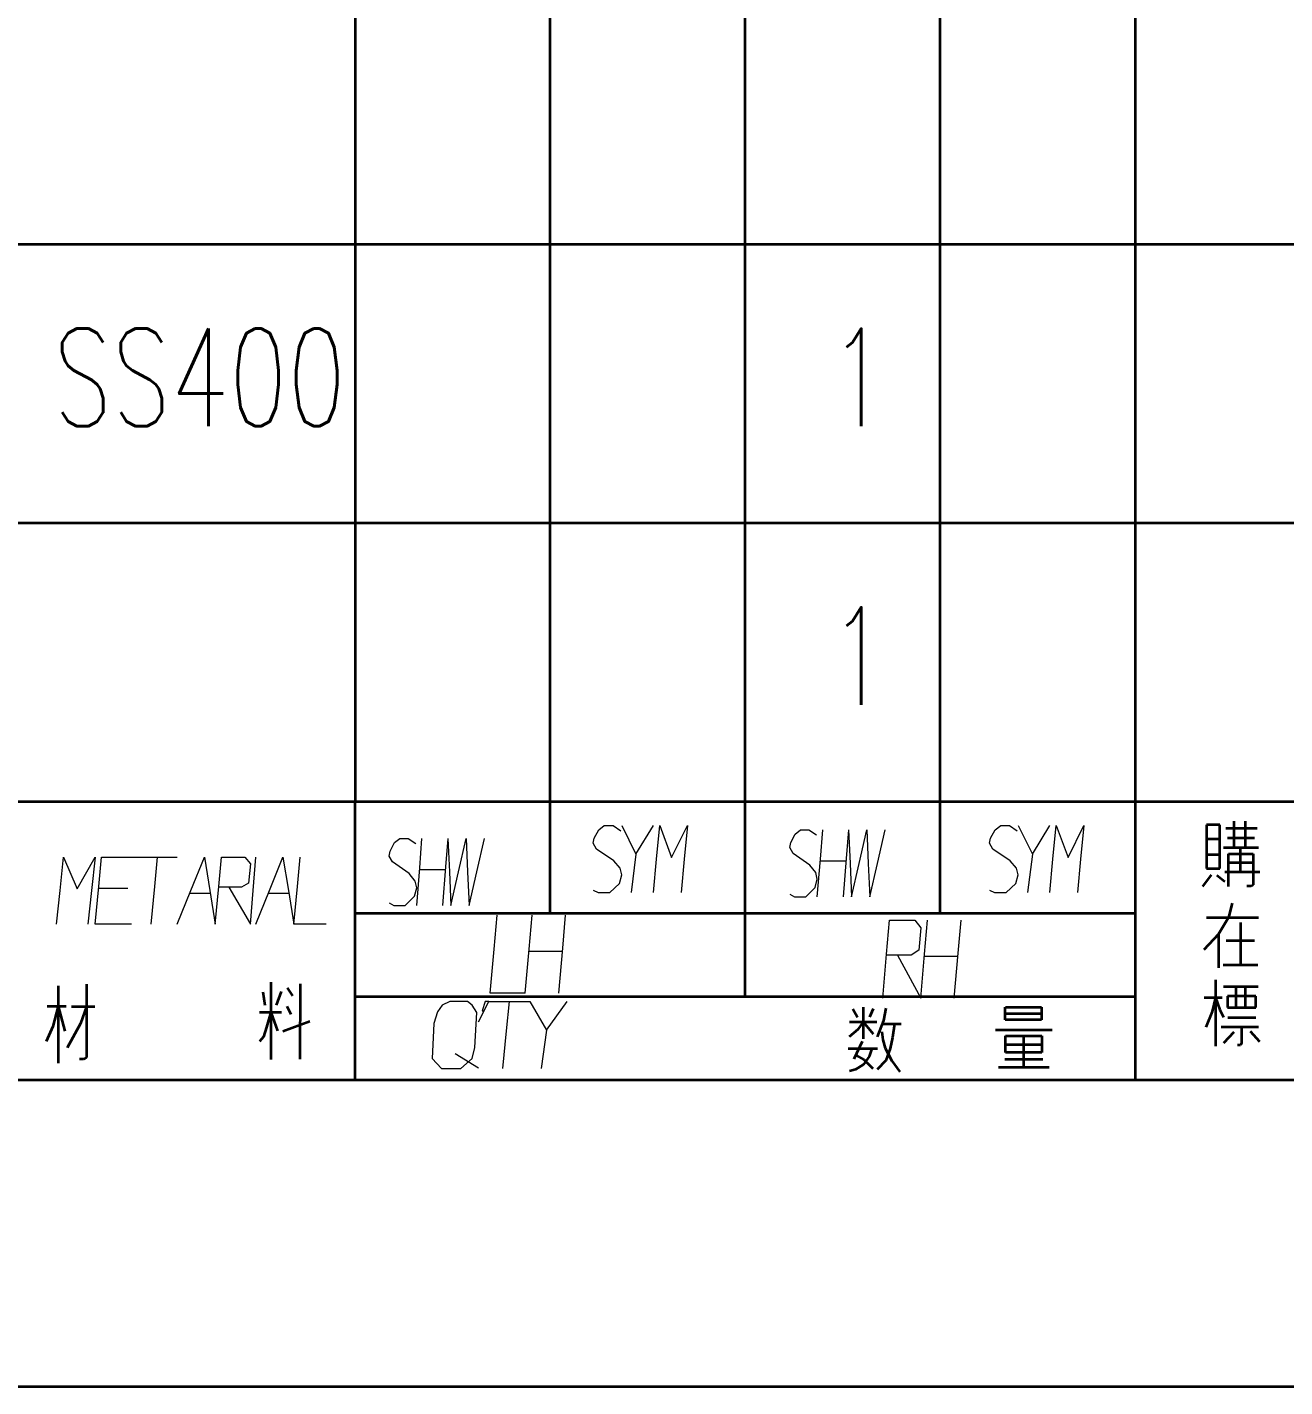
# Model space of a CAD drawing. Header units: millimetres. Extents: x 1333 to 104182, y -62616 to -5704.
# Drawn here: x 50473.3 to 50518.44, y -62463.28 to -62414.48 of the extents above; entities that cross this region are included whole.
import ezdxf
from ezdxf.enums import TextEntityAlignment as Align

# ---------------------------------------------------------------- set-up
doc = ezdxf.new("R2010")
doc.units = ezdxf.units.MM
doc.header["$LTSCALE"] = 0.5
doc.layers.add('08', color=1, linetype='Continuous')
doc.layers.add('SHM_LABEL', color=40, linetype='Continuous')
doc.styles.get("Standard").update_dxf_attribs({"font": 'simplex.shx'})

# ---------------------------------------------------------------- blocks, each defined once
blk = doc.blocks.new('999')
at = {"color": 7, "lineweight": 35, "ltscale": 0.25}
for p, q in [((75711.98, -11391.12), (75711.98, -11301.12)), ((75732.98, -11391.12), (75732.98, -11301.12)), ((75753.98, -11391.12), (75753.98, -11301.12)), ((75774.98, -11301.12), (75774.98, -11391.12)), ((75690.98, -11331.12), (75690.98, -11391.12)), ((75690.98, -11391.12), (75690.98, -11421.12)), ((75711.98, -11421.12), (75711.98, -11391.12)), ((75732.98, -11421.12), (75732.98, -11391.12)), ((75753.98, -11421.12), (75753.98, -11391.12)), ((75774.98, -11391.12), (75774.98, -11421.12)), ((75690.98, -11451.12), (75690.98, -11421.12)), ((75690.98, -11451.12), (75690.98, -11421.12)), ((75774.98, -11421.12), (75774.98, -11451.12)), ((75774.98, -11421.12), (75774.98, -11451.12))]:
    blk.add_line(p, q, dxfattribs=at)
at = {"color": 7, "lineweight": 35}
for p, q in [((75894.98, -11361.12), (75474.98, -11361.12)), ((75894.98, -11391.12), (75474.98, -11391.12)), ((75894.98, -11421.12), (75474.98, -11421.12)), ((75894.98, -11421.12), (75474.98, -11421.12)), ((75894.98, -11421.12), (75474.98, -11421.12)), ((75690.98, -11433.12), (75774.98, -11433.12)), ((75690.98, -11433.12), (75774.98, -11433.12)), ((75774.98, -11442.12), (75690.98, -11442.12)), ((75774.98, -11442.12), (75690.98, -11442.12)), ((75894.98, -11451.12), (75474.98, -11451.12)), ((75894.98, -11451.12), (75474.98, -11451.12)), ((75894.98, -11451.12), (75474.98, -11451.12)), ((75894.98, -11451.12), (75474.98, -11451.12)), ((75849.98, -11484.12), (75474.98, -11484.12))]:
    blk.add_line(p, q, dxfattribs=at)
at = {"color": 7, "lineweight": 35, "ltscale": 0.1}
for p, q in [((75711.98, -11433.12), (75711.98, -11421.12)), ((75711.98, -11433.12), (75711.98, -11421.12)), ((75753.98, -11433.12), (75753.98, -11421.12)), ((75753.98, -11433.12), (75753.98, -11421.12))]:
    blk.add_line(p, q, dxfattribs=at)
at = {"color": 7, "lineweight": 35, "ltscale": 0.175}
blk.add_line((75732.98, -11442.12), (75732.98, -11421.12), dxfattribs=at)
blk.add_line((75732.98, -11442.12), (75732.98, -11421.12), dxfattribs=at)
at = {"color": 7, "lineweight": 35, "ltscale": 0.0392}
for p, q in [((75782.69, -11423.6), (75782.69, -11428.3)), ((75782.69, -11423.6), (75782.69, -11428.3)), ((75784.1, -11428.3), (75784.1, -11423.6)), ((75784.1, -11428.3), (75784.1, -11423.6))]:
    blk.add_line(p, q, dxfattribs=at)
at = {"color": 7, "lineweight": 35, "ltscale": 0.011743}
for p, q in [((75784.1, -11423.6), (75782.69, -11423.6)), ((75784.1, -11423.6), (75782.69, -11423.6)), ((75784.1, -11425.17), (75782.69, -11425.17)), ((75784.1, -11425.17), (75782.69, -11425.17)), ((75782.69, -11426.79), (75784.1, -11426.79)), ((75782.69, -11426.79), (75784.1, -11426.79)), ((75782.69, -11428.3), (75784.1, -11428.3)), ((75782.69, -11428.3), (75784.1, -11428.3))]:
    blk.add_line(p, q, dxfattribs=at)
at = {"color": 7, "lineweight": 35, "ltscale": 0.028223}
blk.add_line((75784.74, -11423.96), (75788.13, -11423.96), dxfattribs=at)
blk.add_line((75784.74, -11423.96), (75788.13, -11423.96), dxfattribs=at)
at = {"color": 7, "lineweight": 35, "ltscale": 0.023636}
blk.add_line((75785.64, -11426.04), (75785.64, -11423.2), dxfattribs=at)
blk.add_line((75785.64, -11426.04), (75785.64, -11423.2), dxfattribs=at)
at = {"color": 7, "lineweight": 35, "ltscale": 0.023444}
blk.add_line((75786.87, -11426.04), (75786.87, -11423.22), dxfattribs=at)
blk.add_line((75786.87, -11426.04), (75786.87, -11423.22), dxfattribs=at)
at = {"color": 7, "lineweight": 35, "ltscale": 0.02406}
blk.add_line((75784.95, -11425.01), (75787.84, -11425.01), dxfattribs=at)
blk.add_line((75784.95, -11425.01), (75787.84, -11425.01), dxfattribs=at)
at = {"color": 7, "lineweight": 35, "ltscale": 0.031445}
blk.add_line((75784.49, -11426.04), (75788.27, -11426.04), dxfattribs=at)
blk.add_line((75784.49, -11426.04), (75788.27, -11426.04), dxfattribs=at)
at = {"color": 7, "lineweight": 35, "ltscale": 0.029422}
blk.add_line((75785.05, -11430.25), (75785.05, -11426.72), dxfattribs=at)
blk.add_line((75785.05, -11430.25), (75785.05, -11426.72), dxfattribs=at)
at = {"color": 7, "lineweight": 35, "ltscale": 0.022058}
for p, q in [((75785.05, -11426.72), (75787.7, -11426.72)), ((75785.05, -11426.72), (75787.7, -11426.72)), ((75785.05, -11427.65), (75787.7, -11427.65)), ((75785.05, -11427.65), (75787.7, -11427.65))]:
    blk.add_line(p, q, dxfattribs=at)
at = {"color": 7, "lineweight": 35, "ltscale": 0.021924}
blk.add_line((75786.31, -11426.04), (75786.31, -11428.67), dxfattribs=at)
blk.add_line((75786.31, -11426.04), (75786.31, -11428.67), dxfattribs=at)
at = {"color": 7, "lineweight": 35, "ltscale": 0.027902}
blk.add_line((75787.7, -11426.72), (75787.7, -11430.07), dxfattribs=at)
blk.add_line((75787.7, -11426.72), (75787.7, -11430.07), dxfattribs=at)
at = {"color": 7, "lineweight": 35, "ltscale": 0.031348}
blk.add_line((75784.65, -11428.67), (75788.42, -11428.67), dxfattribs=at)
blk.add_line((75784.65, -11428.67), (75788.42, -11428.67), dxfattribs=at)
at = {"color": 7, "lineweight": 35, "ltscale": 0.012808}
blk.add_line((75783.17, -11429.01), (75782.24, -11430.24), dxfattribs=at)
blk.add_line((75783.17, -11429.01), (75782.24, -11430.24), dxfattribs=at)
at = {"color": 7, "lineweight": 35, "ltscale": 0.009159}
blk.add_line((75783.8, -11429.02), (75784.64, -11429.73), dxfattribs=at)
blk.add_line((75783.8, -11429.02), (75784.64, -11429.73), dxfattribs=at)
at = {"color": 7, "lineweight": 35, "ltscale": 0.003479}
blk.add_line((75787.44, -11430.22), (75787.02, -11430.22), dxfattribs=at)
blk.add_line((75787.44, -11430.22), (75787.02, -11430.22), dxfattribs=at)
at = {"color": 7, "lineweight": 35, "ltscale": 0.002541}
blk.add_line((75787.7, -11430.07), (75787.44, -11430.22), dxfattribs=at)
blk.add_line((75787.7, -11430.07), (75787.44, -11430.22), dxfattribs=at)
at = {"color": 7, "lineweight": 35, "ltscale": 0.013509}
blk.add_line((75785.45, -11432.03), (75785.05, -11433.6), dxfattribs=at)
blk.add_line((75785.45, -11432.03), (75785.05, -11433.6), dxfattribs=at)
at = {"color": 7, "lineweight": 35, "ltscale": 0.046594}
blk.add_line((75782.69, -11433.6), (75788.28, -11433.6), dxfattribs=at)
blk.add_line((75782.69, -11433.6), (75788.28, -11433.6), dxfattribs=at)
at = {"color": 7, "lineweight": 35, "ltscale": 0.017377}
blk.add_line((75785.05, -11433.6), (75783.96, -11435.38), dxfattribs=at)
blk.add_line((75785.05, -11433.6), (75783.96, -11435.38), dxfattribs=at)
at = {"color": 7, "lineweight": 35, "ltscale": 0.038058}
blk.add_line((75786.32, -11434.12), (75786.32, -11438.69), dxfattribs=at)
blk.add_line((75786.32, -11434.12), (75786.32, -11438.69), dxfattribs=at)
at = {"color": 7, "lineweight": 35, "ltscale": 0.019193}
blk.add_line((75783.96, -11435.38), (75782.4, -11437.07), dxfattribs=at)
blk.add_line((75783.96, -11435.38), (75782.4, -11437.07), dxfattribs=at)
at = {"color": 7, "lineweight": 35, "ltscale": 0.030276}
blk.add_line((75783.96, -11435.38), (75783.96, -11439.01), dxfattribs=at)
blk.add_line((75783.96, -11435.38), (75783.96, -11439.01), dxfattribs=at)
at = {"color": 7, "lineweight": 35, "ltscale": 0.025574}
for p, q in [((75784.79, -11436.07), (75787.86, -11436.07)), ((75784.79, -11436.07), (75787.86, -11436.07)), ((75787.99, -11442.06), (75784.93, -11442.06)), ((75787.99, -11442.06), (75784.93, -11442.06)), ((75784.93, -11443.27), (75787.99, -11443.27)), ((75784.93, -11443.27), (75787.99, -11443.27))]:
    blk.add_line(p, q, dxfattribs=at)
at = {"color": 7, "lineweight": 35, "ltscale": 0.030969}
blk.add_line((75784.48, -11438.69), (75788.2, -11438.69), dxfattribs=at)
blk.add_line((75784.48, -11438.69), (75788.2, -11438.69), dxfattribs=at)
at = {"color": 7, "lineweight": 35, "ltscale": 0.069489}
blk.add_line((75681.92, -11440.54), (75681.92, -11448.88), dxfattribs=at)
blk.add_line((75681.92, -11440.54), (75681.92, -11448.88), dxfattribs=at)
at = {"color": 7, "lineweight": 35, "ltscale": 0.059796}
blk.add_line((75783.63, -11440.29), (75783.63, -11447.46), dxfattribs=at)
blk.add_line((75783.63, -11440.29), (75783.63, -11447.46), dxfattribs=at)
at = {"color": 7, "lineweight": 35, "ltscale": 0.069342}
blk.add_line((75659.01, -11440.96), (75659.01, -11449.28), dxfattribs=at)
blk.add_line((75659.01, -11440.96), (75659.01, -11449.28), dxfattribs=at)
at = {"color": 7, "lineweight": 35, "ltscale": 0.06571}
blk.add_line((75662.05, -11440.77), (75662.05, -11448.65), dxfattribs=at)
blk.add_line((75662.05, -11440.77), (75662.05, -11448.65), dxfattribs=at)
at = {"color": 7, "lineweight": 35, "ltscale": 0.012191}
blk.add_line((75681.05, -11441.59), (75681.25, -11443.04), dxfattribs=at)
blk.add_line((75681.05, -11441.59), (75681.25, -11443.04), dxfattribs=at)
at = {"color": 7, "lineweight": 35, "ltscale": 0.012873}
blk.add_line((75683.03, -11441.57), (75682.49, -11443.02), dxfattribs=at)
blk.add_line((75683.03, -11441.57), (75682.49, -11443.02), dxfattribs=at)
at = {"color": 7, "lineweight": 35, "ltscale": 0.008663}
blk.add_line((75683.66, -11441.15), (75684.25, -11442.01), dxfattribs=at)
blk.add_line((75683.66, -11441.15), (75684.25, -11442.01), dxfattribs=at)
at = {"color": 7, "lineweight": 35, "ltscale": 0.067746}
blk.add_line((75685.05, -11440.72), (75685.03, -11448.85), dxfattribs=at)
blk.add_line((75685.05, -11440.72), (75685.03, -11448.85), dxfattribs=at)
at = {"color": 7, "lineweight": 35, "ltscale": 0.030872}
blk.add_line((75784.52, -11441.03), (75788.22, -11441.03), dxfattribs=at)
blk.add_line((75784.52, -11441.03), (75788.22, -11441.03), dxfattribs=at)
at = {"color": 7, "lineweight": 35, "ltscale": 0.018698}
for p, q in [((75785.88, -11443.27), (75785.88, -11441.03)), ((75785.88, -11443.27), (75785.88, -11441.03)), ((75786.89, -11443.27), (75786.89, -11441.03)), ((75786.89, -11443.27), (75786.89, -11441.03))]:
    blk.add_line(p, q, dxfattribs=at)
at = {"color": 7, "lineweight": 35, "ltscale": 0.016968}
blk.add_line((75657.82, -11443.15), (75659.86, -11443.15), dxfattribs=at)
blk.add_line((75657.82, -11443.15), (75659.86, -11443.15), dxfattribs=at)
at = {"color": 7, "lineweight": 35, "ltscale": 0.018792}
blk.add_line((75659.01, -11443.15), (75658.42, -11445.32), dxfattribs=at)
blk.add_line((75659.01, -11443.15), (75658.42, -11445.32), dxfattribs=at)
at = {"color": 7, "lineweight": 35, "ltscale": 0.022987}
blk.add_line((75659.01, -11443.15), (75659.72, -11445.81), dxfattribs=at)
blk.add_line((75659.01, -11443.15), (75659.72, -11445.81), dxfattribs=at)
at = {"color": 7, "lineweight": 35, "ltscale": 0.02074}
blk.add_line((75660.45, -11443.18), (75662.94, -11443.18), dxfattribs=at)
blk.add_line((75660.45, -11443.18), (75662.94, -11443.18), dxfattribs=at)
at = {"color": 7, "lineweight": 35, "ltscale": 0.016182}
blk.add_line((75662.05, -11443.18), (75661.41, -11445.01), dxfattribs=at)
blk.add_line((75662.05, -11443.18), (75661.41, -11445.01), dxfattribs=at)
at = {"color": 7, "lineweight": 35, "ltscale": 0.008252}
blk.add_line((75683.64, -11443.12), (75684.07, -11444.01), dxfattribs=at)
blk.add_line((75683.64, -11443.12), (75684.07, -11444.01), dxfattribs=at)
at = {"color": 7, "lineweight": 35, "ltscale": 0.008518}
blk.add_line((75744.59, -11443.41), (75745.07, -11444.31), dxfattribs=at)
blk.add_line((75744.59, -11443.41), (75745.07, -11444.31), dxfattribs=at)
at = {"color": 7, "lineweight": 35, "ltscale": 0.028314}
blk.add_line((75745.71, -11443.25), (75745.71, -11446.65), dxfattribs=at)
blk.add_line((75745.71, -11443.25), (75745.71, -11446.65), dxfattribs=at)
at = {"color": 7, "lineweight": 35, "ltscale": 0.008176}
blk.add_line((75746.79, -11443.44), (75746.37, -11444.32), dxfattribs=at)
blk.add_line((75746.79, -11443.44), (75746.37, -11444.32), dxfattribs=at)
at = {"color": 7, "lineweight": 35, "ltscale": 0.011314}
blk.add_line((75748.13, -11443.35), (75747.88, -11444.68), dxfattribs=at)
blk.add_line((75748.13, -11443.35), (75747.88, -11444.68), dxfattribs=at)
at = {"color": 7, "lineweight": 35, "ltscale": 0.011401}
for p, q in [((75761, -11444.62), (75761, -11443.25)), ((75761, -11444.62), (75761, -11443.25)), ((75764.92, -11443.25), (75764.92, -11444.62)), ((75764.92, -11443.25), (75764.92, -11444.62))]:
    blk.add_line(p, q, dxfattribs=at)
at = {"color": 7, "lineweight": 35, "ltscale": 0.032544}
blk.add_line((75761.02, -11443.25), (75764.92, -11443.25), dxfattribs=at)
blk.add_line((75761.02, -11443.25), (75764.92, -11443.25), dxfattribs=at)
at = {"color": 7, "lineweight": 35, "ltscale": 0.016113}
blk.add_line((75782.43, -11442.22), (75784.36, -11442.22), dxfattribs=at)
blk.add_line((75782.43, -11442.22), (75784.36, -11442.22), dxfattribs=at)
at = {"color": 7, "lineweight": 35, "ltscale": 0.012802}
blk.add_line((75783.63, -11442.22), (75783.27, -11443.71), dxfattribs=at)
blk.add_line((75783.63, -11442.22), (75783.27, -11443.71), dxfattribs=at)
at = {"color": 7, "lineweight": 35, "ltscale": 0.011619}
blk.add_line((75783.63, -11442.22), (75784.11, -11443.53), dxfattribs=at)
blk.add_line((75783.63, -11442.22), (75784.11, -11443.53), dxfattribs=at)
at = {"color": 7, "lineweight": 35, "ltscale": 0.010062}
for p, q in [((75784.93, -11442.06), (75784.93, -11443.27)), ((75784.93, -11442.06), (75784.93, -11443.27)), ((75787.99, -11443.27), (75787.99, -11442.06)), ((75787.99, -11443.27), (75787.99, -11442.06))]:
    blk.add_line(p, q, dxfattribs=at)
at = {"color": 7, "lineweight": 35, "ltscale": 0.01958}
blk.add_line((75680.7, -11443.77), (75683.05, -11443.77), dxfattribs=at)
blk.add_line((75680.7, -11443.77), (75683.05, -11443.77), dxfattribs=at)
at = {"color": 7, "lineweight": 35, "ltscale": 0.013935}
blk.add_line((75681.92, -11443.77), (75681.44, -11445.38), dxfattribs=at)
blk.add_line((75681.92, -11443.77), (75681.44, -11445.38), dxfattribs=at)
at = {"color": 7, "lineweight": 35, "ltscale": 0.01783}
blk.add_line((75681.92, -11443.77), (75682.61, -11445.79), dxfattribs=at)
blk.add_line((75681.92, -11443.77), (75682.61, -11445.79), dxfattribs=at)
at = {"color": 7, "lineweight": 35, "ltscale": 0.025879}
blk.add_line((75683.19, -11445.81), (75686.11, -11444.76), dxfattribs=at)
blk.add_line((75683.19, -11445.81), (75686.11, -11444.76), dxfattribs=at)
at = {"color": 7, "lineweight": 35, "ltscale": 0.024341}
blk.add_line((75744.24, -11444.82), (75747.16, -11444.82), dxfattribs=at)
blk.add_line((75744.24, -11444.82), (75747.16, -11444.82), dxfattribs=at)
at = {"color": 7, "lineweight": 35, "ltscale": 0.008584}
blk.add_line((75745.71, -11444.82), (75745.11, -11445.66), dxfattribs=at)
blk.add_line((75745.71, -11444.82), (75745.11, -11445.66), dxfattribs=at)
at = {"color": 7, "lineweight": 35, "ltscale": 0.014026}
blk.add_line((75745.71, -11444.82), (75746.79, -11446.11), dxfattribs=at)
blk.add_line((75745.71, -11444.82), (75746.79, -11446.11), dxfattribs=at)
at = {"color": 7, "lineweight": 35, "ltscale": 0.01548}
blk.add_line((75747.88, -11444.68), (75747.22, -11446.42), dxfattribs=at)
blk.add_line((75747.88, -11444.68), (75747.22, -11446.42), dxfattribs=at)
at = {"color": 7, "lineweight": 35, "ltscale": 0.032642}
for p, q in [((75761, -11443.91), (75764.92, -11443.91)), ((75761, -11443.91), (75764.92, -11443.91)), ((75764.92, -11444.62), (75761, -11444.62)), ((75764.92, -11444.62), (75761, -11444.62)), ((75761.03, -11446.34), (75764.95, -11446.34)), ((75761.03, -11446.34), (75764.95, -11446.34)), ((75761.03, -11447.26), (75764.95, -11447.26)), ((75761.03, -11447.26), (75764.95, -11447.26)), ((75764.95, -11448.13), (75761.03, -11448.13)), ((75764.95, -11448.13), (75761.03, -11448.13))]:
    blk.add_line(p, q, dxfattribs=at)
at = {"color": 7, "lineweight": 35, "ltscale": 0.015063}
blk.add_line((75783.27, -11443.71), (75782.59, -11445.39), dxfattribs=at)
blk.add_line((75783.27, -11443.71), (75782.59, -11445.39), dxfattribs=at)
at = {"color": 7, "lineweight": 35, "ltscale": 0.007294}
blk.add_line((75784.11, -11443.53), (75784.49, -11444.32), dxfattribs=at)
blk.add_line((75784.11, -11443.53), (75784.49, -11444.32), dxfattribs=at)
at = {"color": 7, "lineweight": 35, "ltscale": 0.025293}
blk.add_line((75784.96, -11444.34), (75787.99, -11444.34), dxfattribs=at)
blk.add_line((75784.96, -11444.34), (75787.99, -11444.34), dxfattribs=at)
at = {"color": 7, "lineweight": 35, "ltscale": 0.014579}
blk.add_line((75658.42, -11445.32), (75657.72, -11446.93), dxfattribs=at)
blk.add_line((75658.42, -11445.32), (75657.72, -11446.93), dxfattribs=at)
at = {"color": 7, "lineweight": 35, "ltscale": 0.024906}
blk.add_line((75661.41, -11445.01), (75659.97, -11447.63), dxfattribs=at)
blk.add_line((75661.41, -11445.01), (75659.97, -11447.63), dxfattribs=at)
at = {"color": 7, "lineweight": 35, "ltscale": 0.005467}
blk.add_line((75681.1, -11446.42), (75680.68, -11446.93), dxfattribs=at)
blk.add_line((75681.1, -11446.42), (75680.68, -11446.93), dxfattribs=at)
at = {"color": 7, "lineweight": 35, "ltscale": 0.009193}
blk.add_line((75681.44, -11445.38), (75681.1, -11446.42), dxfattribs=at)
blk.add_line((75681.44, -11445.38), (75681.1, -11446.42), dxfattribs=at)
at = {"color": 7, "lineweight": 35, "ltscale": 0.010166}
blk.add_line((75745.11, -11445.66), (75744.18, -11446.45), dxfattribs=at)
blk.add_line((75745.11, -11445.66), (75744.18, -11446.45), dxfattribs=at)
at = {"color": 7, "lineweight": 35, "ltscale": 0.007306}
blk.add_line((75747.7, -11445.9), (75747.82, -11446.77), dxfattribs=at)
blk.add_line((75747.7, -11445.9), (75747.82, -11446.77), dxfattribs=at)
at = {"color": 7, "lineweight": 35, "ltscale": 0.017078}
blk.add_line((75747.74, -11445.03), (75749.79, -11445.03), dxfattribs=at)
blk.add_line((75747.74, -11445.03), (75749.79, -11445.03), dxfattribs=at)
at = {"color": 7, "lineweight": 35, "ltscale": 0.012422}
blk.add_line((75749.06, -11445.03), (75748.86, -11446.51), dxfattribs=at)
blk.add_line((75749.06, -11445.03), (75748.86, -11446.51), dxfattribs=at)
at = {"color": 7, "lineweight": 35, "ltscale": 0.050842}
blk.add_line((75759.94, -11445.68), (75766.04, -11445.68), dxfattribs=at)
blk.add_line((75759.94, -11445.68), (75766.04, -11445.68), dxfattribs=at)
at = {"color": 7, "lineweight": 35, "ltscale": 0.014771}
blk.add_line((75761.03, -11448.11), (75761.03, -11446.34), dxfattribs=at)
blk.add_line((75761.03, -11448.11), (75761.03, -11446.34), dxfattribs=at)
at = {"color": 7, "lineweight": 35, "ltscale": 0.028152}
blk.add_line((75762.96, -11446.34), (75762.96, -11449.72), dxfattribs=at)
blk.add_line((75762.96, -11446.34), (75762.96, -11449.72), dxfattribs=at)
at = {"color": 7, "lineweight": 35, "ltscale": 0.014868}
blk.add_line((75764.95, -11446.34), (75764.95, -11448.13), dxfattribs=at)
blk.add_line((75764.95, -11446.34), (75764.95, -11448.13), dxfattribs=at)
at = {"color": 7, "lineweight": 35, "ltscale": 0.033533}
blk.add_line((75784.27, -11445.37), (75788.29, -11445.37), dxfattribs=at)
blk.add_line((75784.27, -11445.37), (75788.29, -11445.37), dxfattribs=at)
at = {"color": 7, "lineweight": 35, "ltscale": 0.013686}
blk.add_line((75785.63, -11445.92), (75784.52, -11447.13), dxfattribs=at)
blk.add_line((75785.63, -11445.92), (75784.52, -11447.13), dxfattribs=at)
at = {"color": 7, "lineweight": 35, "ltscale": 0.014618}
blk.add_line((75786.46, -11445.37), (75786.46, -11447.12), dxfattribs=at)
blk.add_line((75786.46, -11445.37), (75786.46, -11447.12), dxfattribs=at)
at = {"color": 7, "lineweight": 35, "ltscale": 0.012279}
blk.add_line((75787.39, -11445.84), (75788.39, -11446.93), dxfattribs=at)
blk.add_line((75787.39, -11445.84), (75788.39, -11446.93), dxfattribs=at)
at = {"color": 7, "lineweight": 35, "ltscale": 0.026282}
blk.add_line((75744.08, -11447.7), (75747.24, -11447.7), dxfattribs=at)
blk.add_line((75744.08, -11447.7), (75747.24, -11447.7), dxfattribs=at)
at = {"color": 7, "lineweight": 35, "ltscale": 0.017617}
blk.add_line((75745.59, -11446.93), (75744.68, -11448.84), dxfattribs=at)
blk.add_line((75745.59, -11446.93), (75744.68, -11448.84), dxfattribs=at)
at = {"color": 7, "lineweight": 35, "ltscale": 0.00769}
blk.add_line((75746.64, -11447.7), (75746.33, -11448.57), dxfattribs=at)
blk.add_line((75746.64, -11447.7), (75746.33, -11448.57), dxfattribs=at)
at = {"color": 7, "lineweight": 35, "ltscale": 0.007537}
blk.add_line((75747.82, -11446.77), (75748.07, -11447.64), dxfattribs=at)
blk.add_line((75747.82, -11446.77), (75748.07, -11447.64), dxfattribs=at)
at = {"color": 7, "lineweight": 35, "ltscale": 0.012889}
blk.add_line((75748.07, -11447.64), (75748.77, -11449.02), dxfattribs=at)
blk.add_line((75748.07, -11447.64), (75748.77, -11449.02), dxfattribs=at)
at = {"color": 7, "lineweight": 35, "ltscale": 0.011406}
blk.add_line((75748.59, -11447.69), (75748.13, -11448.98), dxfattribs=at)
blk.add_line((75748.59, -11447.69), (75748.13, -11448.98), dxfattribs=at)
at = {"color": 7, "lineweight": 35, "ltscale": 0.01008}
blk.add_line((75748.86, -11446.51), (75748.59, -11447.69), dxfattribs=at)
blk.add_line((75748.86, -11446.51), (75748.59, -11447.69), dxfattribs=at)
at = {"color": 7, "lineweight": 35, "ltscale": 0.002759}
blk.add_line((75786.35, -11447.32), (75786.02, -11447.32), dxfattribs=at)
blk.add_line((75786.35, -11447.32), (75786.02, -11447.32), dxfattribs=at)
at = {"color": 7, "lineweight": 35, "ltscale": 0.001881}
blk.add_line((75786.46, -11447.12), (75786.35, -11447.32), dxfattribs=at)
blk.add_line((75786.46, -11447.12), (75786.35, -11447.32), dxfattribs=at)
at = {"color": 7, "lineweight": 35, "ltscale": 0.003687}
blk.add_line((75661.73, -11448.84), (75661.29, -11448.84), dxfattribs=at)
blk.add_line((75661.73, -11448.84), (75661.29, -11448.84), dxfattribs=at)
at = {"color": 7, "lineweight": 35, "ltscale": 0.003115}
blk.add_line((75662.05, -11448.65), (75661.73, -11448.84), dxfattribs=at)
blk.add_line((75662.05, -11448.65), (75661.73, -11448.84), dxfattribs=at)
at = {"color": 7, "lineweight": 35, "ltscale": 0.008672}
blk.add_line((75744.89, -11448.41), (75745.81, -11448.9), dxfattribs=at)
blk.add_line((75744.89, -11448.41), (75745.81, -11448.9), dxfattribs=at)
at = {"color": 7, "lineweight": 35, "ltscale": 0.008688}
blk.add_line((75746.33, -11448.57), (75745.73, -11449.43), dxfattribs=at)
blk.add_line((75746.33, -11448.57), (75745.73, -11449.43), dxfattribs=at)
at = {"color": 7, "lineweight": 35, "ltscale": 0.010938}
blk.add_line((75745.81, -11448.9), (75746.72, -11449.85), dxfattribs=at)
blk.add_line((75745.81, -11448.9), (75746.72, -11449.85), dxfattribs=at)
at = {"color": 7, "lineweight": 35, "ltscale": 0.011033}
blk.add_line((75748.13, -11448.98), (75747.22, -11449.94), dxfattribs=at)
blk.add_line((75748.13, -11448.98), (75747.22, -11449.94), dxfattribs=at)
at = {"color": 7, "lineweight": 35, "ltscale": 0.012107}
blk.add_line((75748.77, -11449.02), (75749.64, -11450.19), dxfattribs=at)
blk.add_line((75748.77, -11449.02), (75749.64, -11450.19), dxfattribs=at)
at = {"color": 7, "lineweight": 35, "ltscale": 0.034314}
blk.add_line((75760.95, -11448.83), (75765.06, -11448.83), dxfattribs=at)
blk.add_line((75760.95, -11448.83), (75765.06, -11448.83), dxfattribs=at)
at = {"color": 7, "lineweight": 35, "ltscale": 0.005721}
blk.add_line((75744.88, -11449.94), (75744.22, -11450.14), dxfattribs=at)
blk.add_line((75744.88, -11449.94), (75744.22, -11450.14), dxfattribs=at)
at = {"color": 7, "lineweight": 35, "ltscale": 0.008287}
blk.add_line((75745.73, -11449.43), (75744.88, -11449.94), dxfattribs=at)
blk.add_line((75745.73, -11449.43), (75744.88, -11449.94), dxfattribs=at)
at = {"color": 7, "lineweight": 35, "ltscale": 0.045593}
blk.add_line((75760.27, -11449.72), (75765.74, -11449.72), dxfattribs=at)
blk.add_line((75760.27, -11449.72), (75765.74, -11449.72), dxfattribs=at)
at = {"color": 7, "lineweight": 13}
for points in [[(75716.63, -11430.63), (75717.14, -11430.9), (75718.42, -11430.9), (75719.44, -11429.91), (75719.7, -11429.01), (75719.53, -11428.29), (75718.84, -11427.48), (75716.97, -11426.22), (75716.63, -11425.59), (75716.71, -11425.05), (75717.22, -11424.15), (75717.82, -11423.7), (75718.76, -11423.7), (75719.61, -11424.24)], [(75716.63, -11430.63), (75717.14, -11430.9), (75718.42, -11430.9), (75719.44, -11429.91), (75719.7, -11429.01), (75719.53, -11428.29), (75718.84, -11427.48), (75716.97, -11426.22), (75716.63, -11425.59), (75716.71, -11425.05), (75717.22, -11424.15), (75717.82, -11423.7), (75718.76, -11423.7), (75719.61, -11424.24)], [(75719.7, -11423.7), (75721.23, -11426.76), (75720.72, -11430.9)], [(75719.7, -11423.7), (75721.23, -11426.76), (75720.72, -11430.9)], [(75721.23, -11426.76), (75723.11, -11423.7)], [(75721.23, -11426.76), (75723.11, -11423.7)], [(75723.11, -11430.9), (75723.45, -11427.3), (75723.79, -11423.7), (75725.07, -11427.12), (75726.77, -11423.7), (75726.43, -11427.3), (75726.09, -11430.9)], [(75723.11, -11430.9), (75723.45, -11427.3), (75723.79, -11423.7), (75725.07, -11427.12), (75726.77, -11423.7), (75726.43, -11427.3), (75726.09, -11430.9)], [(75737.81, -11431.09), (75738.31, -11431.36), (75739.53, -11431.36), (75740.52, -11430.37), (75740.76, -11429.47), (75740.6, -11428.75), (75739.94, -11427.94), (75738.14, -11426.68), (75737.81, -11426.05), (75737.9, -11425.51), (75738.39, -11424.61), (75738.96, -11424.16), (75739.86, -11424.16), (75740.68, -11424.7)], [(75737.81, -11431.09), (75738.31, -11431.36), (75739.53, -11431.36), (75740.52, -11430.37), (75740.76, -11429.47), (75740.6, -11428.75), (75739.94, -11427.94), (75738.14, -11426.68), (75737.81, -11426.05), (75737.9, -11425.51), (75738.39, -11424.61), (75738.96, -11424.16), (75739.86, -11424.16), (75740.68, -11424.7)], [(75740.76, -11431.36), (75741.09, -11427.31), (75741.34, -11424.16)], [(75740.76, -11431.36), (75741.09, -11427.31), (75741.34, -11424.16)], [(75744.12, -11424.16), (75743.87, -11427.22), (75743.55, -11431.36)], [(75744.12, -11424.16), (75743.87, -11427.22), (75743.55, -11431.36)], [(75744.12, -11424.16), (75744.28, -11427.76), (75744.45, -11431.36), (75745.27, -11427.76), (75746.09, -11424.16), (75746.25, -11427.76), (75746.41, -11431.36), (75747.23, -11427.76), (75748.05, -11424.16)], [(75744.12, -11424.16), (75744.28, -11427.76), (75744.45, -11431.36), (75745.27, -11427.76), (75746.09, -11424.16), (75746.25, -11427.76), (75746.41, -11431.36), (75747.23, -11427.76), (75748.05, -11424.16)], [(75759.32, -11430.63), (75759.83, -11430.9), (75761.11, -11430.9), (75762.13, -11429.91), (75762.39, -11429.01), (75762.22, -11428.29), (75761.54, -11427.48), (75759.66, -11426.22), (75759.32, -11425.59), (75759.4, -11425.05), (75759.92, -11424.15), (75760.51, -11423.7), (75761.45, -11423.7), (75762.3, -11424.24)], [(75759.32, -11430.63), (75759.83, -11430.9), (75761.11, -11430.9), (75762.13, -11429.91), (75762.39, -11429.01), (75762.22, -11428.29), (75761.54, -11427.48), (75759.66, -11426.22), (75759.32, -11425.59), (75759.4, -11425.05), (75759.92, -11424.15), (75760.51, -11423.7), (75761.45, -11423.7), (75762.3, -11424.24)], [(75762.39, -11423.7), (75763.92, -11426.76), (75763.41, -11430.9)], [(75762.39, -11423.7), (75763.92, -11426.76), (75763.41, -11430.9)], [(75763.92, -11426.76), (75765.8, -11423.7)], [(75763.92, -11426.76), (75765.8, -11423.7)], [(75765.8, -11430.9), (75766.14, -11427.3), (75766.48, -11423.7), (75767.76, -11427.12), (75769.46, -11423.7), (75769.12, -11427.3), (75768.78, -11430.9)], [(75765.8, -11430.9), (75766.14, -11427.3), (75766.48, -11423.7), (75767.76, -11427.12), (75769.46, -11423.7), (75769.12, -11427.3), (75768.78, -11430.9)], [(75694.66, -11432.01), (75695.15, -11432.28), (75696.38, -11432.28), (75697.36, -11431.29), (75697.61, -11430.39), (75697.45, -11429.67), (75696.79, -11428.86), (75694.99, -11427.6), (75694.66, -11426.97), (75694.74, -11426.43), (75695.23, -11425.53), (75695.81, -11425.08), (75696.71, -11425.08), (75697.53, -11425.62)], [(75694.66, -11432.01), (75695.15, -11432.28), (75696.38, -11432.28), (75697.36, -11431.29), (75697.61, -11430.39), (75697.45, -11429.67), (75696.79, -11428.86), (75694.99, -11427.6), (75694.66, -11426.97), (75694.74, -11426.43), (75695.23, -11425.53), (75695.81, -11425.08), (75696.71, -11425.08), (75697.53, -11425.62)], [(75697.61, -11432.28), (75697.94, -11428.23), (75698.18, -11425.08)], [(75697.61, -11432.28), (75697.94, -11428.23), (75698.18, -11425.08)], [(75700.97, -11425.08), (75700.72, -11428.14), (75700.39, -11432.28)], [(75700.97, -11425.08), (75700.72, -11428.14), (75700.39, -11432.28)], [(75700.97, -11425.08), (75701.13, -11428.68), (75701.29, -11432.28), (75702.11, -11428.68), (75702.93, -11425.08), (75703.1, -11428.68), (75703.26, -11432.28), (75704.08, -11428.68), (75704.9, -11425.08)], [(75700.97, -11425.08), (75701.13, -11428.68), (75701.29, -11432.28), (75702.11, -11428.68), (75702.93, -11425.08), (75703.1, -11428.68), (75703.26, -11432.28), (75704.08, -11428.68), (75704.9, -11425.08)], [(75658.81, -11434.29), (75659.2, -11430.69), (75659.59, -11427.09), (75661.04, -11430.51), (75662.99, -11427.09), (75662.6, -11430.69), (75662.21, -11434.29)], [(75658.81, -11434.29), (75659.2, -11430.69), (75659.59, -11427.09), (75661.04, -11430.51), (75662.99, -11427.09), (75662.6, -11430.69), (75662.21, -11434.29)], [(75666.88, -11434.29), (75662.99, -11434.29), (75663.38, -11430.24), (75663.67, -11427.09), (75667.56, -11427.09)], [(75666.88, -11434.29), (75662.99, -11434.29), (75663.38, -11430.24), (75663.67, -11427.09), (75667.56, -11427.09)], [(75667.56, -11427.09), (75671.83, -11427.09)], [(75667.56, -11427.09), (75671.83, -11427.09)], [(75669.01, -11434.29), (75669.4, -11430.24), (75669.69, -11427.09)], [(75669.01, -11434.29), (75669.4, -11430.24), (75669.69, -11427.09)], [(75671.83, -11434.29), (75673.29, -11430.69), (75674.75, -11427.09), (75675.33, -11430.69), (75675.91, -11434.29)], [(75671.83, -11434.29), (75673.29, -11430.69), (75674.75, -11427.09), (75675.33, -11430.69), (75675.91, -11434.29)], [(75675.91, -11434.29), (75676.3, -11430.24), (75676.6, -11427.09), (75679.12, -11427.09), (75679.71, -11427.81), (75679.51, -11429.88), (75678.73, -11430.33), (75676.3, -11430.33)], [(75675.91, -11434.29), (75676.3, -11430.24), (75676.6, -11427.09), (75679.12, -11427.09), (75679.71, -11427.81), (75679.51, -11429.88), (75678.73, -11430.33), (75676.3, -11430.33)], [(75679.71, -11434.29), (75680, -11430.69), (75680.29, -11427.09)], [(75679.71, -11434.29), (75680, -11430.69), (75680.29, -11427.09)], [(75680.29, -11434.29), (75681.75, -11430.69), (75683.2, -11427.09), (75683.79, -11430.69), (75684.37, -11434.29)], [(75680.29, -11434.29), (75681.75, -11430.69), (75683.2, -11427.09), (75683.79, -11430.69), (75684.37, -11434.29)], [(75687.87, -11434.29), (75684.37, -11434.29), (75684.76, -11430.24), (75685.05, -11427.09)], [(75687.87, -11434.29), (75684.37, -11434.29), (75684.76, -11430.24), (75685.05, -11427.09)], [(75697.94, -11428.41), (75700.72, -11428.41)], [(75697.94, -11428.41), (75700.72, -11428.41)], [(75741.09, -11427.49), (75743.87, -11427.49)], [(75741.09, -11427.49), (75743.87, -11427.49)], [(75663.38, -11430.42), (75666.49, -11430.42)], [(75663.38, -11430.42), (75666.49, -11430.42)], [(75673.19, -11430.96), (75675.33, -11430.96)], [(75673.19, -11430.96), (75675.33, -11430.96)], [(75677.37, -11430.33), (75679.71, -11434.29)], [(75677.37, -11430.33), (75679.71, -11434.29)], [(75681.65, -11430.96), (75683.79, -11430.96)], [(75681.65, -11430.96), (75683.79, -11430.96)], [(75709.31, -11441.73), (75705.53, -11441.73), (75705.95, -11437.01), (75706.27, -11433.33)], [(75709.31, -11441.73), (75705.53, -11441.73), (75705.95, -11437.01), (75706.27, -11433.33)], [(75709.31, -11441.73), (75709.73, -11437.01), (75710.05, -11433.33)], [(75709.31, -11441.73), (75709.73, -11437.01), (75710.05, -11433.33)], [(75713.62, -11433.33), (75713.3, -11436.9), (75712.88, -11441.73)], [(75713.62, -11433.33), (75713.3, -11436.9), (75712.88, -11441.73)], [(75747.8, -11442.27), (75748.22, -11437.54), (75748.54, -11433.87), (75751.27, -11433.87), (75751.9, -11434.71), (75751.69, -11437.12), (75750.85, -11437.65), (75748.22, -11437.65)], [(75747.8, -11442.27), (75748.22, -11437.54), (75748.54, -11433.87), (75751.27, -11433.87), (75751.9, -11434.71), (75751.69, -11437.12), (75750.85, -11437.65), (75748.22, -11437.65)], [(75751.9, -11442.27), (75752.32, -11437.54), (75752.63, -11433.87)], [(75751.9, -11442.27), (75752.32, -11437.54), (75752.63, -11433.87)], [(75756.2, -11433.87), (75755.89, -11437.44), (75755.47, -11442.27)], [(75756.2, -11433.87), (75755.89, -11437.44), (75755.47, -11442.27)], [(75709.73, -11437.22), (75713.3, -11437.22)], [(75709.73, -11437.22), (75713.3, -11437.22)], [(75749.38, -11437.65), (75751.9, -11442.27)], [(75749.38, -11437.65), (75751.9, -11442.27)], [(75752.32, -11437.75), (75755.89, -11437.75)], [(75752.32, -11437.75), (75755.89, -11437.75)], [(75704.28, -11444.81), (75705.38, -11442.65), (75704.98, -11442.65), (75704.68, -11443.64), (75704.88, -11443.64)], [(75704.28, -11444.81), (75705.38, -11442.65), (75704.98, -11442.65), (75704.68, -11443.64), (75704.88, -11443.64)], [(75705.38, -11442.65), (75709.79, -11442.65)], [(75705.38, -11442.65), (75709.79, -11442.65)], [(75706.89, -11449.85), (75707.29, -11445.8), (75707.59, -11442.65)], [(75706.89, -11449.85), (75707.29, -11445.8), (75707.59, -11442.65)], [(75709.79, -11442.65), (75711.6, -11445.71), (75711, -11449.85)], [(75709.79, -11442.65), (75711.6, -11445.71), (75711, -11449.85)], [(75711.6, -11445.71), (75713.8, -11442.65)], [(75711.6, -11445.71), (75713.8, -11442.65)], [(75701.77, -11448.23), (75704.28, -11449.76)], [(75701.77, -11448.23), (75704.28, -11449.76)]]:
    blk.add_lwpolyline(points, dxfattribs=at)
blk.add_lwpolyline([(75702.37, -11449.85), (75703.58, -11448.77), (75703.88, -11447.6), (75704.08, -11443.82), (75703.58, -11443.01), (75703.08, -11442.65), (75701.17, -11442.65), (75700.37, -11443.01), (75699.87, -11443.73), (75699.47, -11444.99), (75699.27, -11448.77), (75700.27, -11449.85)], close=True, dxfattribs=at)
blk.add_lwpolyline([(75702.37, -11449.85), (75703.58, -11448.77), (75703.88, -11447.6), (75704.08, -11443.82), (75703.58, -11443.01), (75703.08, -11442.65), (75701.17, -11442.65), (75700.37, -11443.01), (75699.87, -11443.73), (75699.47, -11444.99), (75699.27, -11448.77), (75700.27, -11449.85)], close=True, dxfattribs=at)

msp = doc.modelspace()

# ---------------------------------------------------------------- block references
at = {"layer": '08', "color": 55, "xscale": 0.3333333333430346, "yscale": 0.3333333333357587, "zscale": 0.3333333333333333}
msp.add_blockref('999', (25254.741, -58635.239), dxfattribs=at)

# ---------------------------------------------------------------- texts
at = {"layer": 'SHM_LABEL', "width": 0.7}
for s, p in [('SS400', (50479.488, -62427.05)), ('1', (50503.132, -62427.05)), ('1', (50503.132, -62437.05))]:
    msp.add_text(s, height=3.5, dxfattribs=at).set_placement(p, align=Align.MIDDLE_CENTER)

doc.saveas('drawing.dxf')
